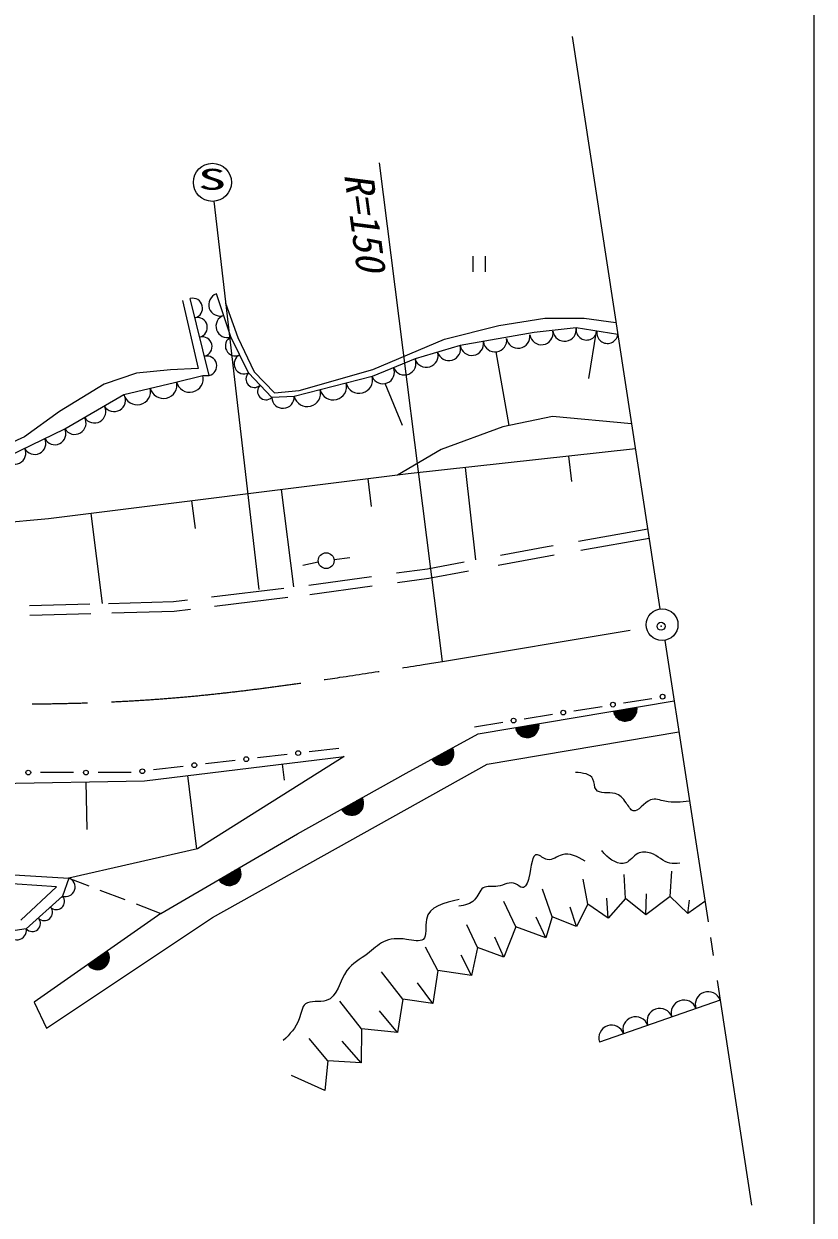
# Model space of a CAD drawing. Units: millimetres, scale not verified. Extents: x 40000 to 680000, y 20000 to 380000.
# Drawn here: x 529162 to 579000, y 239234 to 314371 of the extents above; entities that cross this region are included whole.
import ezdxf
from ezdxf.enums import TextEntityAlignment as Align

# ---------------------------------------------------------------- set-up
doc = ezdxf.new("R2010")
doc.units = ezdxf.units.MM
doc.header["$LTSCALE"] = 1000
doc.header["$PDMODE"] = 32
doc.header["$PDSIZE"] = 500
doc.linetypes.add('CHAIN', pattern=[18.5, 12, -1.5, 3.5, -1.5])
for name, color, linetype, lineweight in [('M-BGD', 7, 'Continuous', 13), ('M-BMK', 2, 'CHAIN', 13), ('M-BMK-SRVR', 3, 'Continuous', 13), ('M-STR-HTXT', 7, 'Continuous', 13), ('M-TTL-BAND', 7, 'Continuous', 25), ('M-TTL-TXT', 7, 'Continuous', 13)]:
    doc.layers.add(name, color=color, linetype=linetype, lineweight=lineweight)
doc.layers.add('M-OTRS', color=6, linetype='Continuous')
doc.styles.add('ＭＳ ゴシック', font='')
doc.styles.get('ＭＳ ゴシック').set_extended_font_data('MS Gothic')

msp = doc.modelspace()

# ---------------------------------------------------------------- linework, layer by layer
at = {"layer": 'M-BGD'}
for p, q in [((557500, 298725), (557499, 299725)), ((558249, 299725), (558250, 298725)), ((539157, 296915), (540163, 292640)), ((540851, 292189), (539660, 297047)), ((542220, 294625), (541306, 297333)), ((541881, 296758), (542661, 294591)), ((555695, 294492), (559115, 295339)), ((559115, 295339), (562026, 295814)), ((562026, 295814), (564498, 295814)), ((564498, 295814), (566503, 295535)), ((543338, 292356), (542220, 294625)), ((542661, 294591), (543677, 292424)), ((561349, 294899), (556677, 294086)), ((563990, 295205), (561349, 294899)), ((566620, 294769), (563990, 295205)), ((564787, 292007), (565282, 294991)), ((551159, 292561), (555695, 294492)), ((556677, 294086), (553833, 293239)), ((553833, 293239), (551125, 292121)), ((559763, 289043), (558955, 293687)), ((536257, 292334), (534222, 291647)), ((538420, 292551), (536257, 292334)), ((540163, 292640), (538420, 292551)), ((544794, 290799), (543338, 292356)), ((543677, 292424), (544963, 291104)), ((546521, 291240), (551159, 292561)), ((534222, 291647), (531406, 289919)), ((535477, 290998), (538667, 291756)), ((538667, 291756), (540451, 292188)), ((540451, 292188), (540851, 292189)), ((551125, 292121), (546216, 290867)), ((553047, 289038), (551955, 291684)), ((531746, 288834), (535477, 290998)), ((546216, 290867), (544794, 290799)), ((544963, 291104), (546521, 291240)), ((531406, 289919), (529202, 288315)), ((562508, 289608), (559363, 288960)), ((567483, 289151), (562508, 289608)), ((527529, 286779), (531746, 288834)), ((559363, 288960), (555477, 287525)), ((529202, 288315), (526454, 287084)), ((555477, 287525), (552730, 285907)), ((567725, 287576), (553402, 285991)), ((563715, 285505), (563537, 287113)), ((557666, 280572), (557021, 286392)), ((553402, 285991), (530720, 283157)), ((551092, 283925), (550873, 285675)), ((546180, 278853), (545412, 284993)), ((539983, 282534), (539764, 284287)), ((534120, 277810), (533410, 283493)), ((530720, 283157), (519852, 282127)), ((564132, 281751), (568502, 282515)), ((564285, 281169), (568594, 281922)), ((559212, 280859), (562165, 281407)), ((562165, 281407), (562543, 281474)), ((547731, 280411), (546751, 280201)), ((548721, 280581), (549711, 280712)), ((554614, 280005), (556933, 280436)), ((559076, 280224), (562271, 280817)), ((562271, 280817), (562597, 280874)), ((547124, 278968), (551081, 279516)), ((552668, 279736), (554614, 280005)), ((554710, 279413), (557211, 279877)), ((541001, 278224), (545561, 278778)), ((547201, 278373), (551137, 278918)), ((552715, 279137), (554710, 279413)), ((538599, 277931), (539486, 278039)), ((541178, 277641), (545814, 278205)), ((529525, 277686), (533331, 277789)), ((534509, 277821), (538599, 277931)), ((534708, 277226), (538643, 277332)), ((538643, 277332), (539672, 277457)), ((529536, 277086), (533394, 277190)), ((557809, 269589), (570169, 271665)), ((563846, 271037), (565636, 271325)), ((566978, 271540), (568768, 271827)), ((560713, 270535), (562503, 270822)), ((557581, 270032), (559371, 270319)), ((553266, 267118), (557809, 269589)), ((558381, 267679), (570469, 269709)), ((545759, 268292), (543887, 268075)), ((549034, 268673), (547162, 268455)), ((536769, 266636), (549361, 268153)), ((539209, 267532), (537337, 267315)), ((549361, 268153), (540117, 262333)), ((542484, 267912), (540612, 267695)), ((541053, 257998), (558381, 267679)), ((545596, 266677), (545474, 267685)), ((532299, 267151), (530222, 267151)), ((535934, 267152), (533857, 267152)), ((540064, 262321), (539504, 266965)), ((546413, 263291), (553266, 267118)), ((523858, 266394), (536769, 266636)), ((533159, 263554), (533102, 266567)), ((537807, 258268), (546413, 263291)), ((540117, 262333), (531989, 260498)), ((531225, 259946), (516521, 260918)), ((516821, 261369), (531989, 260498)), ((569925, 259342), (570021, 260937)), ((531989, 260498), (531596, 259358)), ((531989, 260498), (533264, 260009)), ((564717, 258857), (564424, 260417)), ((567102, 259200), (567019, 260714)), ((528975, 257845), (531225, 259946)), ((531596, 259358), (529316, 257292)), ((533964, 259741), (535538, 259138)), ((562473, 258054), (561866, 259786)), ((566004, 257972), (565926, 259231)), ((568378, 258173), (568428, 259509)), ((569925, 259342), (568378, 258173)), ((571035, 258256), (569925, 259342)), ((536248, 258865), (537807, 258268)), ((560182, 257427), (559439, 259007)), ((564020, 257440), (563609, 258656)), ((564717, 258857), (564020, 257440)), ((566004, 257972), (564717, 258857)), ((567102, 259200), (566004, 257972)), ((568378, 258173), (567102, 259200)), ((571035, 258256), (571134, 259102)), ((572113, 259008), (571035, 258256)), ((537807, 258268), (529814, 252661)), ((530581, 251027), (541053, 257998)), ((562084, 256731), (561478, 258025)), ((562473, 258054), (562084, 256731)), ((564020, 257440), (562473, 258054)), ((529316, 257292), (490190, 251256)), ((557766, 256125), (557104, 257542)), ((560182, 257427), (559440, 255514)), ((562084, 256731), (560182, 257427)), ((559440, 255514), (558865, 256764)), ((555269, 254663), (554491, 256133)), ((557395, 254345), (556733, 255633)), ((557766, 256125), (557395, 254345)), ((559440, 255514), (557766, 256125)), ((553064, 252856), (551716, 254578)), ((555269, 254663), (554950, 252590)), ((557395, 254345), (555269, 254663)), ((554950, 252590), (553996, 253878)), ((529814, 252661), (530581, 251027)), ((550460, 250995), (549087, 252727)), ((553064, 252856), (552719, 250756)), ((554950, 252590), (553064, 252856)), ((573068, 252790), (565462, 250149)), ((552719, 250756), (551600, 252124)), ((550460, 250995), (550434, 248843)), ((552719, 250756), (550460, 250995)), ((548335, 248975), (547158, 250369)), ((550434, 248843), (549243, 250214)), ((548335, 248975), (548149, 247089)), ((550434, 248843), (548335, 248975)), ((548149, 247089), (546050, 248045))]:
    msp.add_line(p, q, dxfattribs=at)
for centre, radius in [((548223, 280513), 500), ((569440, 271935), 150), ((566307, 271432), 150), ((560042, 270427), 150), ((563175, 270930), 150), ((546461, 268374), 150), ((539911, 267614), 150), ((543186, 267994), 150), ((529443, 267151), 150), ((533078, 267151), 150), ((536635, 267234), 150)]:
    msp.add_circle(centre, radius, dxfattribs=at)
for centre, radius, start, end in [((539809, 296440), 625, 283.78364, 103.78364), ((541534, 296656), 715, 108.6615, 288.6615), ((540106, 295225), 625, 283.78364, 103.78364), ((541992, 295302), 715, 108.6615, 288.6615), ((540404, 294010), 625, 283.78364, 103.78364), ((542500, 294058), 632, 116.23393, 296.23393), ((560334, 294645), 740, 188.69831, 8.69831), ((561796, 294869), 740, 188.69831, 8.69831), ((563259, 295093), 740, 188.69831, 8.69831), ((564648, 295096), 667, 170.58871, 350.58871), ((565963, 294878), 667, 170.58871, 350.58871), ((555966, 293874), 742, 196.58597, 16.58597), ((557408, 294198), 740, 188.69831, 8.69831), ((558871, 294422), 740, 188.69831, 8.69831), ((540702, 292796), 625, 283.78364, 103.78364), ((543059, 292924), 632, 116.23393, 296.23393), ((553156, 292959), 732, 202.42811, 22.42811), ((554544, 293451), 742, 196.58597, 16.58597), ((543702, 291967), 533, 133.08137, 313.08137), ((551802, 292401), 732, 202.42811, 22.42811), ((537964, 291593), 852, 193.46057, 13.46057), ((539622, 291990), 852, 193.46057, 13.46057), ((544430, 291189), 533, 133.08137, 313.08137), ((548671, 291494), 844, 194.32679, 14.32679), ((550307, 291912), 844, 194.32679, 14.32679), ((534855, 290637), 719, 210.11326, 30.11326), ((536306, 291196), 852, 193.46057, 13.46057), ((545505, 290833), 712, 182.73827, 2.73827), ((547034, 291076), 844, 194.32679, 14.32679), ((533612, 289916), 719, 210.11326, 30.11326), ((532368, 289195), 719, 210.11326, 30.11326), ((531116, 288528), 701, 205.91847, 25.91847), ((529854, 287915), 701, 205.91847, 25.91847), ((528592, 287302), 701, 205.91847, 25.91847), ((567079, 271146), 750, 189.53372, 9.53372), ((567079, 271146), 700, 189.53372, 9.53372), ((567079, 271146), 650, 189.53372, 9.53372), ((567079, 271146), 600, 189.53372, 9.53372), ((567079, 271146), 550, 189.53372, 9.53372), ((567079, 271146), 500, 189.53372, 9.53372), ((567079, 271146), 450, 189.53372, 9.53372), ((567079, 271146), 400, 189.53372, 9.53372), ((567079, 271146), 350, 189.53372, 9.53372), ((567079, 271146), 300, 189.53372, 9.53372), ((567079, 271146), 250, 189.53372, 9.53372), ((567079, 271146), 200, 189.53372, 9.53372), ((567079, 271146), 150, 189.53372, 9.53372), ((567079, 271146), 100, 189.53372, 9.53372), ((567079, 271146), 50, 189.53372, 9.53372), ((560899, 270108), 750, 189.53372, 9.53372), ((560899, 270108), 700, 189.53372, 9.53372), ((560899, 270108), 650, 189.53372, 9.53372), ((560899, 270108), 600, 189.53372, 9.53372), ((560899, 270108), 550, 189.53372, 9.53372), ((560899, 270108), 500, 189.53372, 9.53372), ((560899, 270108), 450, 189.53372, 9.53372), ((560899, 270108), 400, 189.53372, 9.53372), ((560899, 270108), 350, 189.53372, 9.53372), ((560899, 270108), 300, 189.53372, 9.53372), ((560899, 270108), 250, 189.53372, 9.53372), ((560899, 270108), 200, 189.53372, 9.53372), ((560899, 270108), 150, 189.53372, 9.53372), ((560899, 270108), 100, 189.53372, 9.53372), ((560899, 270108), 50, 189.53372, 9.53372), ((555537, 268353), 750, 208.55194, 28.55194), ((555537, 268353), 700, 208.55194, 28.55194), ((555537, 268353), 650, 208.55194, 28.55194), ((555537, 268353), 600, 208.55194, 28.55194), ((555537, 268353), 550, 208.55194, 28.55194), ((555537, 268353), 500, 208.55194, 28.55194), ((555537, 268353), 450, 208.55194, 28.55194), ((555537, 268353), 400, 208.55194, 28.55194), ((555537, 268353), 350, 208.55194, 28.55194), ((555537, 268353), 300, 208.55194, 28.55194), ((555537, 268353), 250, 208.55194, 28.55194), ((555537, 268353), 200, 208.55194, 28.55194), ((555537, 268353), 150, 208.55194, 28.55194), ((555537, 268353), 100, 208.55194, 28.55194), ((555537, 268353), 50, 208.55194, 28.55194), ((549840, 265204), 750, 209.17957, 29.17957), ((549840, 265204), 700, 209.17957, 29.17957), ((549840, 265204), 650, 209.17957, 29.17957), ((549840, 265204), 600, 209.17957, 29.17957), ((549840, 265204), 550, 209.17957, 29.17957), ((549840, 265204), 500, 209.17957, 29.17957), ((549840, 265204), 450, 209.17957, 29.17957), ((549840, 265204), 400, 209.17957, 29.17957), ((549840, 265204), 350, 209.17957, 29.17957), ((549840, 265204), 300, 209.17957, 29.17957), ((549840, 265204), 250, 209.17957, 29.17957), ((549840, 265204), 200, 209.17957, 29.17957), ((549840, 265204), 150, 209.17957, 29.17957), ((549840, 265204), 100, 209.17957, 29.17957), ((549840, 265204), 50, 209.17957, 29.17957), ((542110, 260779), 750, 210.2684, 30.2684), ((542110, 260779), 700, 210.2684, 30.2684), ((542110, 260779), 650, 210.2684, 30.2684), ((542110, 260779), 600, 210.2684, 30.2684), ((542110, 260779), 550, 210.2684, 30.2684), ((542110, 260779), 500, 210.2684, 30.2684), ((542110, 260779), 450, 210.2684, 30.2684), ((542110, 260779), 400, 210.2684, 30.2684), ((542110, 260779), 350, 210.2684, 30.2684), ((542110, 260779), 300, 210.2684, 30.2684), ((542110, 260779), 250, 210.2684, 30.2684), ((542110, 260779), 200, 210.2684, 30.2684), ((542110, 260779), 150, 210.2684, 30.2684), ((542110, 260779), 100, 210.2684, 30.2684), ((542110, 260779), 50, 210.2684, 30.2684), ((531792, 259928), 603, 250.99474, 70.99474), ((531216, 259014), 513, 222.17785, 42.17785), ((530456, 258325), 513, 222.17785, 42.17785), ((529696, 257637), 513, 222.17785, 42.17785), ((528723, 257201), 600, 188.77025, 8.77025), ((533810, 255464), 750, 215.05073, 35.05073), ((533810, 255464), 700, 215.05073, 35.05073), ((533810, 255464), 650, 215.05073, 35.05073), ((533810, 255464), 600, 215.05073, 35.05073), ((533810, 255464), 550, 215.05073, 35.05073), ((533810, 255464), 500, 215.05073, 35.05073), ((533810, 255464), 450, 215.05073, 35.05073), ((533810, 255464), 400, 215.05073, 35.05073), ((533810, 255464), 350, 215.05073, 35.05073), ((533810, 255464), 300, 215.05073, 35.05073), ((533810, 255464), 250, 215.05073, 35.05073), ((533810, 255464), 200, 215.05073, 35.05073), ((533810, 255464), 150, 215.05073, 35.05073), ((533810, 255464), 100, 215.05073, 35.05073), ((533810, 255464), 50, 215.05073, 35.05073), ((572307, 252526), 805, 19.15195, 199.15195), ((570786, 251998), 805, 19.15195, 199.15195), ((567744, 250941), 805, 19.15195, 199.15195), ((569265, 251470), 805, 19.15195, 199.15195), ((566223, 250413), 805, 19.15195, 199.15195)]:
    msp.add_arc(centre, radius, start, end, dxfattribs=at)
for points, knots in [([(571109, 265336), (570606, 265280), (570103, 265223), (569593, 265336), (569284, 265404), (568972, 265535), (568679, 265425), (568266, 265270), (567891, 264639), (567586, 264734), (567426, 264783), (567285, 265033), (567140, 265246), (566948, 265529), (566749, 265747), (566449, 265826), (566041, 265933), (565448, 265783), (565245, 266071), (565130, 266234), (565141, 266539), (565045, 266739), (564883, 267076), (564417, 267119), (563952, 267163)], [0, 0, 0, 0, 1, 1, 1, 2, 2, 2, 3, 3, 3, 4, 4, 4, 5, 5, 5, 6, 6, 6, 7, 7, 7, 8, 8, 8, 8]), ([(570530, 261435), (570315, 261414), (570101, 261394), (569906, 261435), (569481, 261524), (569145, 261905), (568702, 262059), (568432, 262152), (568123, 262162), (567877, 262036), (567592, 261891), (567393, 261563), (567119, 261456), (566703, 261294), (566116, 261640), (565781, 262014), (565715, 262087), (565659, 262162), (565603, 262236)], [0, 0, 0, 0, 1, 1, 1, 2, 2, 2, 3, 3, 3, 4, 4, 4, 5, 5, 5, 6, 6, 6, 6]), ([(564555, 261567), (564067, 261843), (563580, 262119), (563106, 261968), (562796, 261869), (562491, 261587), (562170, 261656), (561943, 261705), (561708, 261930), (561546, 261968), (561188, 262052), (561189, 261217), (561011, 260519), (560925, 260183), (560798, 259879), (560610, 259895), (560481, 259905), (560323, 260066), (560164, 260140), (559812, 260304), (559450, 260045), (559049, 259983), (558721, 259933), (558367, 260015), (558135, 259872), (557899, 259726), (557791, 259345), (557578, 259114), (557339, 258853), (556968, 258783), (556598, 258712)], [0, 0, 0, 0, 1, 1, 1, 2, 2, 2, 3, 3, 3, 4, 4, 4, 5, 5, 5, 6, 6, 6, 7, 7, 7, 8, 8, 8, 9, 9, 9, 10, 10, 10, 10]), ([(556606, 259136), (555662, 258925), (554718, 258714), (554550, 257881), (554461, 257443), (554588, 256831), (554349, 256627), (554151, 256458), (553701, 256569), (553296, 256627), (552733, 256707), (552255, 256685), (551841, 256476), (551486, 256298), (551179, 255982), (550838, 255724), (550383, 255378), (549870, 255134), (549534, 254670), (549072, 254032), (548945, 252977), (548231, 252764), (547823, 252643), (547223, 252796), (546927, 252563), (546694, 252381), (546648, 251961), (546526, 251610), (546326, 251038), (545924, 250647), (545523, 250256)], [0, 0, 0, 0, 1, 1, 1, 2, 2, 2, 3, 3, 3, 4, 4, 4, 5, 5, 5, 6, 6, 6, 7, 7, 7, 8, 8, 8, 9, 9, 9, 10, 10, 10, 10])]:
    msp.add_open_spline(points, degree=3, knots=knots, dxfattribs=at)
at = {"layer": 'M-BMK'}
msp.add_line((555555, 274152), (568428, 276307), dxfattribs=at)
msp.add_open_spline([(480005, 279033), (482064, 278368), (484123, 277702), (486195, 277073), (488806, 276280), (491436, 275544), (494097, 274947), (497433, 274199), (500816, 273669), (504206, 273208), (508009, 272692), (511822, 272264), (515645, 271968), (519863, 271641), (524094, 271475), (528327, 271473), (531958, 271471), (535591, 271590), (539206, 271910), (542513, 272203), (545805, 272664), (549090, 273156), (551247, 273479), (553401, 273815), (555555, 274152)], degree=3, knots=[0, 0, 0, 0, 1, 1, 1, 2, 2, 2, 3, 3, 3, 4, 4, 4, 5, 5, 5, 6, 6, 6, 7, 7, 7, 8, 8, 8, 8], dxfattribs=at)
at = {"layer": 'M-BMK-SRVR'}
for p, q in [((563733, 313566), (569278, 277467)), ((569584, 275475), (572308, 257737)), ((572459, 256752), (572635, 255609)), ((572877, 254036), (575051, 239875))]:
    msp.add_line(p, q, dxfattribs=at)
msp.add_circle((569413, 276476), 1000, dxfattribs=at)
at = {"layer": 'M-OTRS'}
msp.add_point((569346, 276375), dxfattribs=at)
at = {"layer": 'M-STR-HTXT'}
msp.add_line((555555, 274152), (551595, 305614), dxfattribs=at)
at = {"layer": 'M-TTL-BAND'}
msp.add_line((579000, 20000), (579000, 370000), dxfattribs=at)
at = {"layer": 'M-TTL-TXT'}
msp.add_line((541142, 303177), (543987, 278702), dxfattribs=at)
msp.add_circle((541052, 304373), 1200, dxfattribs=at)

# ---------------------------------------------------------------- texts
at = {"layer": 'M-STR-HTXT', "style": 'ＭＳ ゴシック', "oblique": 15}
msp.add_text('R=150', height=1833, rotation=277.666, dxfattribs=at).set_placement((548809, 304802), align=Align.BOTTOM_LEFT)
at = {"layer": 'M-TTL-TXT', "style": 'ＭＳ ゴシック', "width": 2}
msp.add_text('S', height=1320, rotation=0.012, dxfattribs=at).set_placement((540133, 303510), align=Align.BOTTOM_LEFT)

doc.saveas('drawing.dxf')
